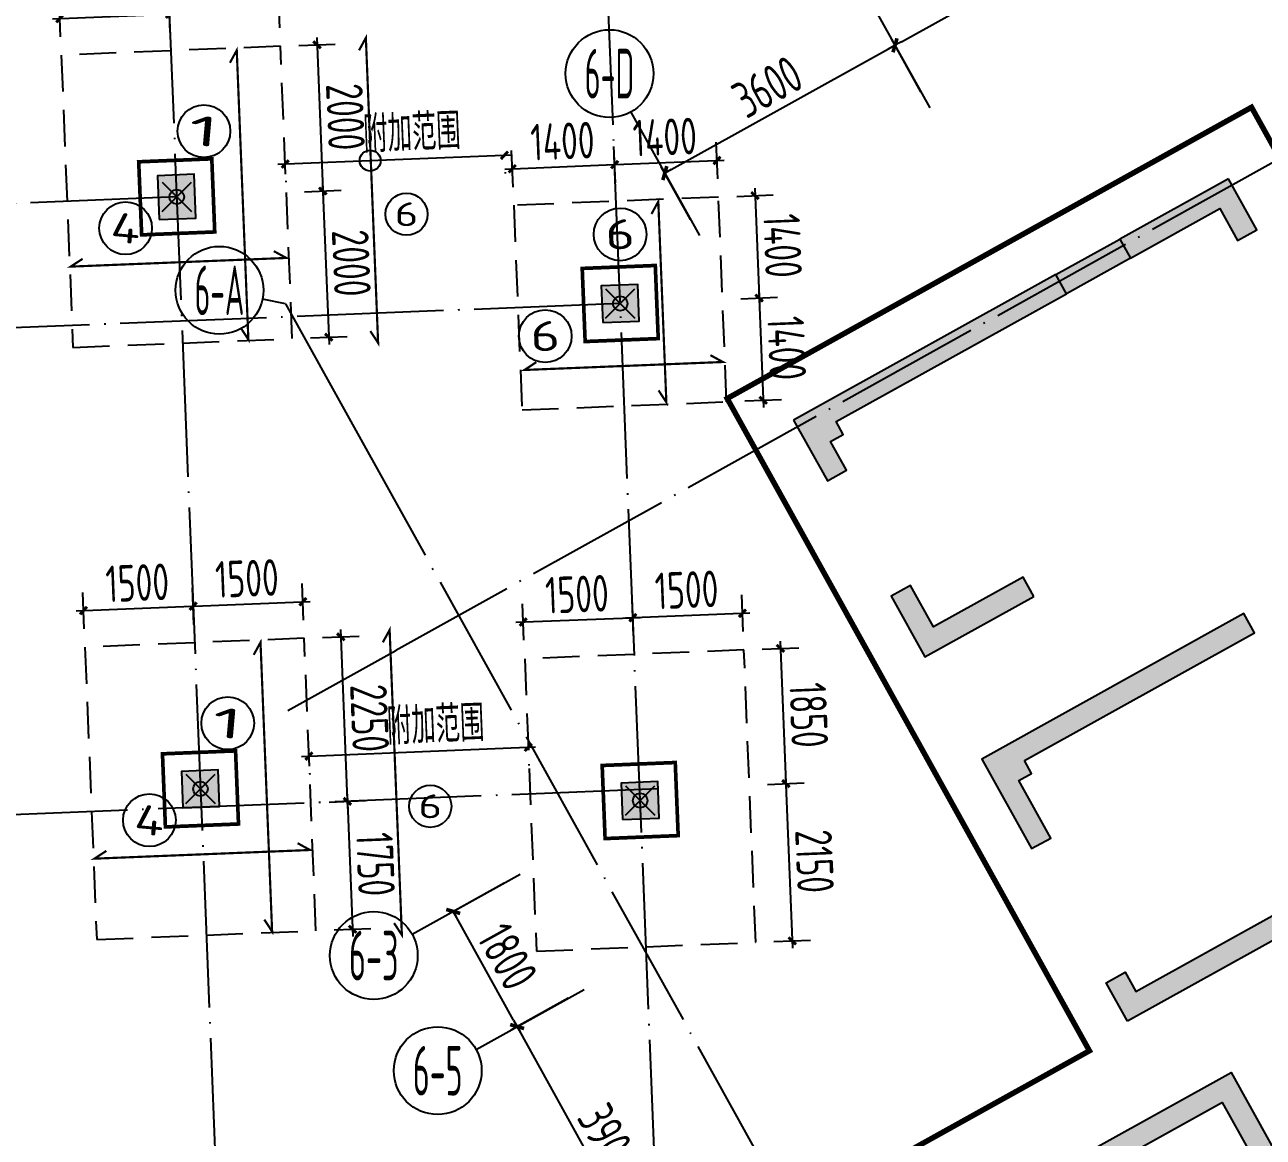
# Model space of a CAD drawing. Extents: x -57409 to 252654, y -8259 to 229119.
# Drawn here: x 39206 to 56137, y 101508 to 116716 of the extents above; entities that cross this region are included whole.
import ezdxf
from ezdxf.enums import TextEntityAlignment as Align

# ---------------------------------------------------------------- set-up
doc = ezdxf.new("R2010")
doc.units = 0
doc.header["$LTSCALE"] = 100
doc.header["$PDMODE"] = 35
doc.header["$PDSIZE"] = 200
doc.linetypes.add('DASHED', pattern=[0.75, 0.5, -0.25])
doc.linetypes.add('DOTE', pattern=[2.42, 2, -0.2, 0.02, -0.2])
doc.layers.get('0').update_dxf_attribs({"linetype": 'CONTINUOUS'})
doc.layers.get('Defpoints').update_dxf_attribs({"linetype": 'CONTINUOUS'})
for name, color, linetype in [('B-TEXT', 3, 'CONTINUOUS'), ('codim', 7, 'CONTINUOUS'), ('COLU', 7, 'CONTINUOUS'), ('CT', 2, 'CONTINUOUS'), ('dote', 253, 'DOTE'), ('h填实-主楼', 254, 'CONTINUOUS'), ('h填实-柱墙', 254, 'CONTINUOUS'), ('wall-主楼', 2, 'CONTINUOUS'), ('Z-AXIS', 3, 'CONTINUOUS'), ('Z-TEXT', 2, 'CONTINUOUS'), ('z柱下板带', 140, 'CONTINUOUS'), ('z柱下板带1', 60, 'CONTINUOUS'), ('板底钢筋', 24, 'CONTINUOUS')]:
    doc.layers.add(name, color=color, linetype=linetype)
doc.layers.add('重心计算', color=7, linetype='CONTINUOUS', plot=False)
doc.styles.add('_TCH_AXIS', font='tssdeng.shx', dxfattribs={"width": 0.7, "bigfont": 'tssdchn.shx'})
doc.styles.add('COMPLEX', font='tssdeng.shx', dxfattribs={"width": 0.7, "bigfont": 'tssdchn.shx'})
doc.styles.add('Jgcad-DIM', font='tssdeng.shx', dxfattribs={"width": 0.7, "bigfont": 'tssdchn.shx'})
doc.styles.add('TSSD_Dimension', font='tssdeng.shx', dxfattribs={"width": 0.7})
doc.dimstyles.new('TSSD_100_100$0', dxfattribs={"dimtxt": 300, "dimasz": 100, "dimexe": 100, "dimexo": 250, "dimgap": 100, "dimtad": 1, "dimdec": 0, "dimzin": 0, "dimdsep": 46, "dimtxsty": 'TSSD_Dimension', "dimblk": '_tsdbk', "dimblk1": '_tsdbk', "dimblk2": '_tsdbk', "dimsah": 1, "dimcen": 0, "dimdle": 100, "dimclrt": 7, "dimadec": 0, "dimazin": 0, "dimtfac": 1, "dimtdec": 0, "dimtix": 1, "dimtmove": 2, "dimatfit": 3, "dimldrblk": '_tsdbk', "dimfxl": 1, "dimtolj": 1, "dimtzin": 0, "dimarcsym": 0})

# ---------------------------------------------------------------- blocks, each defined once
blk = doc.blocks.new('_tsdbk')
blk.add_line((-1, 0), (0, 0))
at = {"const_width": 0.5}
blk.add_lwpolyline([(-0.7, -0.7), (0.7, 0.7)], dxfattribs=at)
blk = doc.blocks.new('*D166')
at = {"layer": 'Defpoints', "color": 0}
for p in [(45979, 105103), (45063, 104595), (46853, 103530)]:
    blk.add_point(p, dxfattribs=at)
at = {"layer": 'Z-AXIS', "color": 0, "lineweight": -2}
for p, q in [((45761, 104982), (44976, 104546)), ((45889, 103109), (45112, 104507)), ((46634, 103408), (45850, 102973))]:
    blk.add_line(p, q, dxfattribs=at)
at = {"layer": 'Z-AXIS', "color": 0, "lineweight": -2, "xscale": 100, "yscale": 100, "zscale": 100}
for p, rotation in [((45063, 104595), 119.0453740306261), ((45937, 103021), 299.0453740306261)]:
    blk.add_blockref('_tsdbk', p, dxfattribs=dict(at, rotation=rotation))
at = {"layer": 'Z-AXIS', "color": 7, "insert": (45806, 103978), "char_height": 500, "attachment_point": 5, "rotation": 299.0454, "style": 'TSSD_Dimension'}
blk.add_mtext('\\A1;1800', dxfattribs=at)
blk = doc.blocks.new('_AXISO')
blk.add_circle((0, 0), 0.5)
at = {"layer": 'B-TEXT', "style": 'COMPLEX', "width": 1.450893}
blk.add_attdef('A', text='', height=0.56, dxfattribs=at).set_placement((0.249375, -0.28), (0.749375, -0.28), align=Align.FIT)
blk = doc.blocks.new('*D167')
at = {"layer": 'Defpoints', "color": 0}
for p in [(46853, 103530), (45937, 103021), (48746, 100120)]:
    blk.add_point(p, dxfattribs=at)
at = {"layer": 'Z-AXIS', "color": 0, "lineweight": -2}
for p, q in [((46634, 103408), (45850, 102973)), ((47782, 99699), (45986, 102934)), ((48528, 99999), (47743, 99563))]:
    blk.add_line(p, q, dxfattribs=at)
at = {"layer": 'Z-AXIS', "color": 0, "lineweight": -2, "xscale": 100, "yscale": 100, "zscale": 100}
for p, rotation in [((45937, 103021), 119.0453740306261), ((47831, 99612), 299.0453740306261)]:
    blk.add_blockref('_tsdbk', p, dxfattribs=dict(at, rotation=rotation))
at = {"layer": 'Z-AXIS', "color": 7, "insert": (47190, 101486), "char_height": 500, "attachment_point": 5, "rotation": 299.0454, "style": 'TSSD_Dimension'}
blk.add_mtext('\\A1;3900', dxfattribs=at)
blk = doc.blocks.new('*D188')
at = {"layer": 'Defpoints', "color": 0}
for p in [(51103, 116435), (51577, 115581), (48430, 113833)]:
    blk.add_point(p, dxfattribs=at)
at = {"layer": 'Z-AXIS', "color": 0, "lineweight": -2}
for p, q in [((51456, 115800), (51054, 116523)), ((48043, 114736), (51015, 116387)), ((48309, 114052), (47907, 114775))]:
    blk.add_line(p, q, dxfattribs=at)
at = {"layer": 'Z-AXIS', "color": 0, "lineweight": -2, "xscale": 100, "yscale": 100, "zscale": 100}
for p, rotation in [((51103, 116435), 29.04537402913808), ((47956, 114688), 209.0453740291381)]:
    blk.add_blockref('_tsdbk', p, dxfattribs=dict(at, rotation=rotation))
at = {"layer": 'Z-AXIS', "color": 7, "insert": (49359, 115868), "char_height": 500, "attachment_point": 5, "rotation": 29.0454, "style": 'TSSD_Dimension'}
blk.add_mtext('\\A1;3600', dxfattribs=at)
blk = doc.blocks.new('*D189')
at = {"layer": 'Defpoints', "color": 0}
for p in [(53726, 117892), (54200, 117038), (51577, 115581)]:
    blk.add_point(p, dxfattribs=at)
at = {"layer": 'Z-AXIS', "color": 0, "lineweight": -2}
for p, q in [((54079, 117256), (53677, 117979)), ((51190, 116484), (53638, 117843)), ((51456, 115800), (51054, 116523))]:
    blk.add_line(p, q, dxfattribs=at)
at = {"layer": 'Z-AXIS', "color": 0, "lineweight": -2, "xscale": 100, "yscale": 100, "zscale": 100}
for p, rotation in [((53726, 117892), 29.04537402913808), ((51103, 116435), 209.0453740291381)]:
    blk.add_blockref('_tsdbk', p, dxfattribs=dict(at, rotation=rotation))
at = {"layer": 'Z-AXIS', "color": 7, "insert": (52244, 117470), "char_height": 500, "attachment_point": 5, "rotation": 29.0454, "style": 'TSSD_Dimension'}
blk.add_mtext('\\A1;3000', dxfattribs=at)
blk = doc.blocks.new('_ArchTick')
at = {"color": 0, "linetype": 'ByBlock', "const_width": 0.4}
blk.add_lwpolyline([(-0.5, -0.5), (0.5, 0.5)], dxfattribs=at)
blk = doc.blocks.new('*D2067')
at = {"layer": 'codim', "color": 7, "lineweight": -2}
for p, q in [((40019, 108458), (39999, 108957)), ((41518, 108518), (41498, 109017))]:
    blk.add_line(p, q, dxfattribs=at)
at = {"layer": 'codim', "color": 0, "lineweight": -2}
blk.add_line((39909, 108704), (41608, 108772), dxfattribs=at)
at = {"layer": 'Defpoints', "color": 0}
for p in [(41508, 108768), (40029, 108208), (41528, 108268)]:
    blk.add_point(p, dxfattribs=at)
at = {"layer": 'codim', "color": 0, "lineweight": -2, "xscale": 100, "yscale": 100, "zscale": 100}
for p, rotation in [((40009, 108708), 182.2987729973735), ((41508, 108768), 2.298772997373516)]:
    blk.add_blockref('_ArchTick', p, dxfattribs=dict(at, rotation=rotation))
at = {"layer": 'codim', "color": 1, "insert": (40744, 109087), "char_height": 500, "attachment_point": 5, "rotation": 2.2988, "style": 'Jgcad-DIM'}
blk.add_mtext('\\A1;1500', dxfattribs=at)
blk = doc.blocks.new('*D2068')
at = {"layer": 'codim', "color": 7, "lineweight": -2}
for p, q in [((43017, 108578), (42996, 109078)), ((41518, 108518), (41498, 109017))]:
    blk.add_line(p, q, dxfattribs=at)
at = {"layer": 'codim', "color": 0, "lineweight": -2}
blk.add_line((41408, 108764), (43106, 108832), dxfattribs=at)
at = {"layer": 'Defpoints', "color": 0}
for p in [(43007, 108828), (41528, 108268), (43027, 108328)]:
    blk.add_point(p, dxfattribs=at)
at = {"layer": 'codim', "color": 0, "lineweight": -2, "xscale": 100, "yscale": 100, "zscale": 100}
for p, rotation in [((43007, 108828), 2.298772997373516), ((41508, 108768), 182.2987729973735)]:
    blk.add_blockref('_ArchTick', p, dxfattribs=dict(at, rotation=rotation))
at = {"layer": 'codim', "color": 1, "insert": (42243, 109147), "char_height": 500, "attachment_point": 5, "rotation": 2.2988, "style": 'Jgcad-DIM'}
blk.add_mtext('\\A1;1500', dxfattribs=at)
blk = doc.blocks.new('*D2069')
at = {"layer": 'codim', "color": 0, "lineweight": -2}
blk.add_line((43522, 108448), (43620, 106000), dxfattribs=at)
at = {"layer": 'codim', "color": 7, "lineweight": -2}
for p, q in [((43276, 108338), (43776, 108358)), ((43367, 106090), (43866, 106110))]:
    blk.add_line(p, q, dxfattribs=at)
at = {"layer": 'Defpoints', "color": 0}
for p in [(43027, 108328), (43117, 106080), (43616, 106100)]:
    blk.add_point(p, dxfattribs=at)
at = {"layer": 'codim', "color": 0, "lineweight": -2, "xscale": 100, "yscale": 100, "zscale": 100}
for p, rotation in [((43526, 108348), 92.29877300033043), ((43616, 106100), 272.2987730003305)]:
    blk.add_blockref('_ArchTick', p, dxfattribs=dict(at, rotation=rotation))
at = {"layer": 'codim', "color": 1, "insert": (43921, 107238), "char_height": 500, "attachment_point": 5, "rotation": 272.2988, "style": 'Jgcad-DIM'}
blk.add_mtext('\\A1;2250', dxfattribs=at)
blk = doc.blocks.new('*D2070')
at = {"layer": 'codim', "color": 0, "lineweight": -2}
blk.add_line((43612, 106200), (43691, 104252), dxfattribs=at)
at = {"layer": 'codim', "color": 7, "lineweight": -2}
for p, q in [((43367, 106090), (43866, 106110)), ((43437, 104342), (43936, 104362))]:
    blk.add_line(p, q, dxfattribs=at)
at = {"layer": 'Defpoints', "color": 0}
for p in [(43117, 106080), (43187, 104331), (43687, 104352)]:
    blk.add_point(p, dxfattribs=at)
at = {"layer": 'codim', "color": 0, "lineweight": -2, "xscale": 100, "yscale": 100, "zscale": 100}
for p, rotation in [((43616, 106100), 92.29877300033043), ((43687, 104352), 272.2987730003305)]:
    blk.add_blockref('_ArchTick', p, dxfattribs=dict(at, rotation=rotation))
at = {"layer": 'codim', "color": 1, "insert": (44001, 105240), "char_height": 500, "attachment_point": 5, "rotation": 272.2988, "style": 'Jgcad-DIM'}
blk.add_mtext('\\A1;1750', dxfattribs=at)
blk = doc.blocks.new('*D2071')
at = {"layer": 'codim', "color": 7, "lineweight": -2}
for p, q in [((39694, 116551), (39674, 117051)), ((41193, 116611), (41173, 117111))]:
    blk.add_line(p, q, dxfattribs=at)
at = {"layer": 'codim', "color": 0, "lineweight": -2}
blk.add_line((39584, 116797), (41283, 116865), dxfattribs=at)
at = {"layer": 'Defpoints', "color": 0}
for p in [(41183, 116861), (41203, 116362), (39704, 116301)]:
    blk.add_point(p, dxfattribs=at)
at = {"layer": 'codim', "color": 0, "lineweight": -2, "xscale": 100, "yscale": 100, "zscale": 100}
for p, rotation in [((39684, 116801), 182.2987729973721), ((41183, 116861), 2.298772997372129)]:
    blk.add_blockref('_ArchTick', p, dxfattribs=dict(at, rotation=rotation))
at = {"layer": 'codim', "color": 1, "insert": (40419, 117181), "char_height": 500, "attachment_point": 5, "rotation": 2.2988, "style": 'Jgcad-DIM'}
blk.add_mtext('\\A1;1500', dxfattribs=at)
blk = doc.blocks.new('*D2072')
at = {"layer": 'codim', "color": 7, "lineweight": -2}
for p, q in [((42692, 116672), (42672, 117171)), ((41193, 116611), (41173, 117111))]:
    blk.add_line(p, q, dxfattribs=at)
at = {"layer": 'codim', "color": 0, "lineweight": -2}
blk.add_line((41083, 116857), (42782, 116925), dxfattribs=at)
at = {"layer": 'Defpoints', "color": 0}
for p in [(42682, 116921), (41203, 116362), (42702, 116422)]:
    blk.add_point(p, dxfattribs=at)
at = {"layer": 'codim', "color": 0, "lineweight": -2, "xscale": 100, "yscale": 100, "zscale": 100}
for p, rotation in [((41183, 116861), 182.2987729973721), ((42682, 116921), 2.298772997372129)]:
    blk.add_blockref('_ArchTick', p, dxfattribs=dict(at, rotation=rotation))
at = {"layer": 'codim', "color": 1, "insert": (41918, 117241), "char_height": 500, "attachment_point": 5, "rotation": 2.2988, "style": 'Jgcad-DIM'}
blk.add_mtext('\\A1;1500', dxfattribs=at)
blk = doc.blocks.new('*D2073')
at = {"layer": 'codim', "color": 0, "lineweight": -2}
blk.add_line((43197, 116542), (43286, 114343), dxfattribs=at)
at = {"layer": 'codim', "color": 7, "lineweight": -2}
for p, q in [((42951, 116432), (43451, 116452)), ((43032, 114433), (43531, 114453))]:
    blk.add_line(p, q, dxfattribs=at)
at = {"layer": 'Defpoints', "color": 0}
for p in [(42702, 116422), (42782, 114423), (43281, 114443)]:
    blk.add_point(p, dxfattribs=at)
at = {"layer": 'codim', "color": 0, "lineweight": -2, "xscale": 100, "yscale": 100, "zscale": 100}
for p, rotation in [((43201, 116442), 92.29877300033043), ((43281, 114443), 272.2987730003305)]:
    blk.add_blockref('_ArchTick', p, dxfattribs=dict(at, rotation=rotation))
at = {"layer": 'codim', "color": 1, "insert": (43591, 115457), "char_height": 500, "attachment_point": 5, "rotation": 272.2988, "style": 'Jgcad-DIM'}
blk.add_mtext('\\A1;2000', dxfattribs=at)
blk = doc.blocks.new('*D2074')
at = {"layer": 'codim', "color": 0, "lineweight": -2}
blk.add_line((43277, 114543), (43366, 112345), dxfattribs=at)
at = {"layer": 'codim', "color": 7, "lineweight": -2}
for p, q in [((43032, 114433), (43531, 114453)), ((43112, 112435), (43612, 112455))]:
    blk.add_line(p, q, dxfattribs=at)
at = {"layer": 'Defpoints', "color": 0}
for p in [(42782, 114423), (43362, 112445), (42862, 112425)]:
    blk.add_point(p, dxfattribs=at)
at = {"layer": 'codim', "color": 0, "lineweight": -2, "xscale": 100, "yscale": 100, "zscale": 100}
for p, rotation in [((43281, 114443), 92.29877300033043), ((43362, 112445), 272.2987730003305)]:
    blk.add_blockref('_ArchTick', p, dxfattribs=dict(at, rotation=rotation))
at = {"layer": 'codim', "color": 1, "insert": (43671, 113458), "char_height": 500, "attachment_point": 5, "rotation": 272.2988, "style": 'Jgcad-DIM'}
blk.add_mtext('\\A1;2000', dxfattribs=at)
blk = doc.blocks.new('*D1842')
at = {"layer": 'codim', "color": 7, "lineweight": -2}
for p, q in [((46030, 108301), (46010, 108801)), ((47529, 108361), (47509, 108861))]:
    blk.add_line(p, q, dxfattribs=at)
at = {"layer": 'codim', "color": 0, "lineweight": -2}
blk.add_line((45920, 108547), (47619, 108615), dxfattribs=at)
at = {"layer": 'Defpoints', "color": 0}
for p in [(47519, 108611), (46040, 108051), (47539, 108112)]:
    blk.add_point(p, dxfattribs=at)
at = {"layer": 'codim', "color": 0, "lineweight": -2, "xscale": 100, "yscale": 100, "zscale": 100}
for p, rotation in [((46020, 108551), 182.2987729971271), ((47519, 108611), 2.298772997127061)]:
    blk.add_blockref('_ArchTick', p, dxfattribs=dict(at, rotation=rotation))
at = {"layer": 'codim', "color": 1, "insert": (46755, 108931), "char_height": 500, "attachment_point": 5, "rotation": 2.2988, "style": 'Jgcad-DIM'}
blk.add_mtext('\\A1;1500', dxfattribs=at)
blk = doc.blocks.new('*D1843')
at = {"layer": 'codim', "color": 7, "lineweight": -2}
for p, q in [((49028, 108422), (49008, 108921)), ((47529, 108361), (47509, 108861))]:
    blk.add_line(p, q, dxfattribs=at)
at = {"layer": 'codim', "color": 0, "lineweight": -2}
blk.add_line((47419, 108607), (49118, 108675), dxfattribs=at)
at = {"layer": 'Defpoints', "color": 0}
for p in [(49018, 108671), (47539, 108112), (49038, 108172)]:
    blk.add_point(p, dxfattribs=at)
at = {"layer": 'codim', "color": 0, "lineweight": -2, "xscale": 100, "yscale": 100, "zscale": 100}
for p, rotation in [((49018, 108671), 2.298772997127061), ((47519, 108611), 182.2987729971271)]:
    blk.add_blockref('_ArchTick', p, dxfattribs=dict(at, rotation=rotation))
at = {"layer": 'codim', "color": 1, "insert": (48254, 108991), "char_height": 500, "attachment_point": 5, "rotation": 2.2988, "style": 'Jgcad-DIM'}
blk.add_mtext('\\A1;1500', dxfattribs=at)
blk = doc.blocks.new('*D1844')
at = {"layer": 'codim', "color": 7, "lineweight": -2}
for p, q in [((49288, 108180), (49787, 108200)), ((49362, 106331), (49861, 106351))]:
    blk.add_line(p, q, dxfattribs=at)
at = {"layer": 'codim', "color": 0, "lineweight": -2}
blk.add_line((49533, 108290), (49616, 106241), dxfattribs=at)
at = {"layer": 'Defpoints', "color": 0}
for p in [(49038, 108170), (49612, 106341), (49112, 106321)]:
    blk.add_point(p, dxfattribs=at)
at = {"layer": 'codim', "color": 0, "lineweight": -2, "xscale": 100, "yscale": 100, "zscale": 100}
for p, rotation in [((49537, 108190), 92.29877300033006), ((49612, 106341), 272.29877300033)]:
    blk.add_blockref('_ArchTick', p, dxfattribs=dict(at, rotation=rotation))
at = {"layer": 'codim', "color": 1, "insert": (49924, 107279), "char_height": 500, "attachment_point": 5, "rotation": 272.2988, "style": 'Jgcad-DIM'}
blk.add_mtext('\\A1;1850', dxfattribs=at)
blk = doc.blocks.new('*D1845')
at = {"layer": 'codim', "color": 7, "lineweight": -2}
for p, q in [((45881, 114498), (45861, 114997)), ((47280, 114554), (47260, 115053))]:
    blk.add_line(p, q, dxfattribs=at)
at = {"layer": 'codim', "color": 0, "lineweight": -2}
blk.add_line((45771, 114744), (47370, 114808), dxfattribs=at)
at = {"layer": 'Defpoints', "color": 0}
for p in [(47270, 114804), (47290, 114304), (45891, 114248)]:
    blk.add_point(p, dxfattribs=at)
at = {"layer": 'codim', "color": 0, "lineweight": -2, "xscale": 100, "yscale": 100, "zscale": 100}
for p, rotation in [((45871, 114748), 182.298772997112), ((47270, 114804), 2.298772997111973)]:
    blk.add_blockref('_ArchTick', p, dxfattribs=dict(at, rotation=rotation))
at = {"layer": 'codim', "color": 1, "insert": (46557, 115125), "char_height": 500, "attachment_point": 5, "rotation": 2.2988, "style": 'Jgcad-DIM'}
blk.add_mtext('\\A1;1400', dxfattribs=at)
blk = doc.blocks.new('*D1846')
at = {"layer": 'codim', "color": 7, "lineweight": -2}
for p, q in [((47280, 114554), (47260, 115053)), ((48679, 114610), (48659, 115110))]:
    blk.add_line(p, q, dxfattribs=at)
at = {"layer": 'codim', "color": 0, "lineweight": -2}
blk.add_line((47170, 114800), (48769, 114864), dxfattribs=at)
at = {"layer": 'Defpoints', "color": 0}
for p in [(48669, 114860), (47290, 114304), (48689, 114360)]:
    blk.add_point(p, dxfattribs=at)
at = {"layer": 'codim', "color": 0, "lineweight": -2, "xscale": 100, "yscale": 100, "zscale": 100}
for p, rotation in [((47270, 114804), 182.298772997112), ((48669, 114860), 2.298772997111973)]:
    blk.add_blockref('_ArchTick', p, dxfattribs=dict(at, rotation=rotation))
at = {"layer": 'codim', "color": 1, "insert": (47956, 115181), "char_height": 500, "attachment_point": 5, "rotation": 2.2988, "style": 'Jgcad-DIM'}
blk.add_mtext('\\A1;1400', dxfattribs=at)
blk = doc.blocks.new('*D1847')
at = {"layer": 'codim', "color": 0, "lineweight": -2}
blk.add_line((49185, 114480), (49249, 112882), dxfattribs=at)
at = {"layer": 'codim', "color": 7, "lineweight": -2}
for p, q in [((48939, 114370), (49439, 114390)), ((48995, 112971), (49495, 112991))]:
    blk.add_line(p, q, dxfattribs=at)
at = {"layer": 'Defpoints', "color": 0}
for p in [(48689, 114360), (48745, 112961), (49245, 112981)]:
    blk.add_point(p, dxfattribs=at)
at = {"layer": 'codim', "color": 0, "lineweight": -2, "xscale": 100, "yscale": 100, "zscale": 100}
for p, rotation in [((49189, 114380), 92.29877300032996), ((49245, 112981), 272.29877300033)]:
    blk.add_blockref('_ArchTick', p, dxfattribs=dict(at, rotation=rotation))
at = {"layer": 'codim', "color": 1, "insert": (49567, 113695), "char_height": 500, "attachment_point": 5, "rotation": 272.2988, "style": 'Jgcad-DIM'}
blk.add_mtext('\\A1;1400', dxfattribs=at)
blk = doc.blocks.new('*D1848')
at = {"layer": 'codim', "color": 7, "lineweight": -2}
for p, q in [((48995, 112971), (49495, 112991)), ((49051, 111573), (49551, 111593))]:
    blk.add_line(p, q, dxfattribs=at)
at = {"layer": 'codim', "color": 0, "lineweight": -2}
blk.add_line((49241, 113081), (49305, 111483), dxfattribs=at)
at = {"layer": 'Defpoints', "color": 0}
for p in [(48745, 112961), (49301, 111583), (48801, 111563)]:
    blk.add_point(p, dxfattribs=at)
at = {"layer": 'codim', "color": 0, "lineweight": -2, "xscale": 100, "yscale": 100, "zscale": 100}
for p, rotation in [((49245, 112981), 92.29877300032996), ((49301, 111583), 272.29877300033)]:
    blk.add_blockref('_ArchTick', p, dxfattribs=dict(at, rotation=rotation))
at = {"layer": 'codim', "color": 1, "insert": (49623, 112296), "char_height": 500, "attachment_point": 5, "rotation": 272.2988, "style": 'Jgcad-DIM'}
blk.add_mtext('\\A1;1400', dxfattribs=at)
blk = doc.blocks.new('*D450')
at = {"layer": 'codim', "color": 7, "lineweight": -2}
for p, q in [((49362, 106331), (49861, 106351)), ((49448, 104183), (49948, 104203))]:
    blk.add_line(p, q, dxfattribs=at)
at = {"layer": 'codim', "color": 0, "lineweight": -2}
blk.add_line((49608, 106441), (49702, 104093), dxfattribs=at)
at = {"layer": 'Defpoints', "color": 0}
for p in [(49112, 106321), (49198, 104173), (49698, 104193)]:
    blk.add_point(p, dxfattribs=at)
at = {"layer": 'codim', "color": 0, "lineweight": -2, "xscale": 100, "yscale": 100, "zscale": 100}
for p, rotation in [((49612, 106341), 92.29877300033006), ((49698, 104193), 272.29877300033)]:
    blk.add_blockref('_ArchTick', p, dxfattribs=dict(at, rotation=rotation))
at = {"layer": 'codim', "color": 1, "insert": (50004, 105281), "char_height": 500, "attachment_point": 5, "rotation": 272.2988, "style": 'Jgcad-DIM'}
blk.add_mtext('\\A1;2150', dxfattribs=at)
blk = doc.blocks.new('*D2869')
at = {"layer": 'codim', "color": 0, "lineweight": -2}
blk.add_line((42666, 114808), (45864, 114936), dxfattribs=at)
at = {"layer": 'codim', "color": 7, "lineweight": -2}
for p, q in [((45773, 114702), (45774, 114683)), ((42776, 114581), (42776, 114562))]:
    blk.add_line(p, q, dxfattribs=at)
at = {"layer": 'Defpoints', "color": 0}
for p in [(42766, 114831), (45763, 114952), (45764, 114932)]:
    blk.add_point(p, dxfattribs=at)
at = {"layer": 'codim', "color": 0, "lineweight": -2, "xscale": 100, "yscale": 100, "zscale": 100}
for p, rotation in [((45764, 114932), 2.300000000153847), ((42766, 114812), 182.3000000001539)]:
    blk.add_blockref('_ArchTick', p, dxfattribs=dict(at, rotation=rotation))
at = {"layer": 'codim', "color": 1, "insert": (44499, 115241), "char_height": 500, "attachment_point": 5, "rotation": 2.3, "style": 'Jgcad-DIM'}
blk.add_mtext('\\A1;附加范围', dxfattribs=at)
blk = doc.blocks.new('*D2870')
at = {"layer": 'codim', "color": 0, "lineweight": -2}
blk.add_line((42991, 106714), (46189, 106843), dxfattribs=at)
at = {"layer": 'codim', "color": 7, "lineweight": -2}
for p, q in [((46098, 106608), (46099, 106589)), ((43100, 106488), (43101, 106469))]:
    blk.add_line(p, q, dxfattribs=at)
at = {"layer": 'Defpoints', "color": 0}
for p in [(46088, 106858), (43090, 106738), (46089, 106839)]:
    blk.add_point(p, dxfattribs=at)
at = {"layer": 'codim', "color": 0, "lineweight": -2, "xscale": 100, "yscale": 100, "zscale": 100}
for p, rotation in [((46089, 106839), 2.300000000154203), ((43091, 106718), 182.3000000001542)]:
    blk.add_blockref('_ArchTick', p, dxfattribs=dict(at, rotation=rotation))
at = {"layer": 'codim', "color": 1, "insert": (44823, 107148), "char_height": 500, "attachment_point": 5, "rotation": 2.3, "style": 'Jgcad-DIM'}
blk.add_mtext('\\A1;附加范围', dxfattribs=at)

msp = doc.modelspace()

# ---------------------------------------------------------------- hatches: boundary and pattern name
at = {"layer": 'h填实-主楼'}
for points in [[(55661.6, 114611.8), (54175.4, 113786.4), (54321.1, 113524.2), (55545, 114203.9), (55787.8, 113766.7), (56050, 113912.4)], [(54175.4, 113786.4), (54321.1, 113524.2), (53446.9, 113038.7), (53301.2, 113300.9)], [(49716.8, 111310.4), (50178.1, 110479.8), (50440.3, 110625.5), (50221.9, 111018.9), (50396.7, 111116), (50299.6, 111290.9), (53446.9, 113038.7), (53301.2, 113300.9)], [(52999.4, 108901.1), (52853.7, 109163.3), (51629.8, 108483.6), (51314.2, 109051.9), (51052, 108906.2), (51513.2, 108075.7)], [(52872.8, 106657.4), (56020, 108405.2), (55874.4, 108667.5), (52290, 106676.9), (52969.7, 105453), (53232, 105598.6), (52795, 106385.5), (52969.9, 106482.6)], [(54280.6, 103092.6), (53989.3, 103617.1), (54251.5, 103762.7), (54397.2, 103500.5), (57457, 105199.7), (58282.4, 103713.5), (58020.1, 103567.9), (57340.4, 104791.8)], [(55581.9, 101985.1), (50773.6, 99314.8), (50870.7, 99140), (50695.9, 99042.9), (50865.8, 98736.9), (50603.5, 98591.2), (50190.8, 99334.3), (55698.5, 102393), (56766.6, 100469.7), (56504.4, 100324)]]:
    msp.add_hatch(color=256, dxfattribs=at).paths.add_polyline_path(points)
at = {"layer": 'h填实-柱墙'}
for points in [[(41045.3, 114053.4), (41544.9, 114073.5), (41520.9, 114673), (41021.3, 114652.9)], [(47106.7, 112645.4), (47606.3, 112665.4), (47586.2, 113165), (47086.6, 113145)], [(41368.2, 106009.9), (41867.8, 106029.9), (41847.8, 106529.5), (41348.2, 106509.5)], [(47379.4, 105850.9), (47879, 105870.9), (47859, 106370.5), (47359.4, 106350.5)]]:
    msp.add_hatch(color=256, dxfattribs=at).paths.add_polyline_path(points)

# ---------------------------------------------------------------- linework, layer by layer
at = {"layer": 'codim'}
msp.add_circle((43928.5, 114858.6), 142.6, dxfattribs=at)
at = {"layer": 'COLU'}
for points in [[(41045.3, 114053.4), (41544.9, 114073.5), (41520.9, 114673), (41021.3, 114652.9)], [(47106.7, 112645.4), (47606.3, 112665.4), (47586.2, 113165), (47086.6, 113145)], [(41368.2, 106009.9), (41867.8, 106029.9), (41847.8, 106529.5), (41348.2, 106509.5)], [(47379.4, 105850.9), (47879, 105870.9), (47859, 106370.5), (47359.4, 106350.5)]]:
    msp.add_lwpolyline(points, close=True, dxfattribs=at)
at = {"layer": 'CT', "const_width": 75, "elevation": 0}
msp.add_lwpolyline([(67884, 76331.4), (62494.9, 86035.4), (57555.5, 83292.3), (54837.1, 88188.2), (55404.9, 88503.6), (51423.8, 95672.3), (50855.9, 95357), (48428.1, 99727.9), (53760.9, 102689.5), (48808.8, 111606.7), (55977.5, 115587.8), (56948.5, 113839.3), (58697, 114810.3), (62823.7, 107379.3), (62653.6, 106141), (63964.4, 103780.5), (66805.7, 105358.4), (68504.9, 102298.6), (66670.1, 101279.7), (68515.1, 97957.4)], dxfattribs=at)
at = {"layer": 'CT', "color": 1, "const_width": 75, "elevation": 0}
msp.add_lwpolyline([(67884.1, 76331.5), (62495, 86035.5), (57555.6, 83292.3), (54982.8, 87926), (55550.6, 88241.4), (51569.5, 95410.1), (51001.6, 95094.7), (48428.1, 99727.9), (53760.9, 102689.5), (48808.7, 111606.7), (55977.4, 115587.8), (56948.4, 113839.4), (58696.9, 114810.4), (62823.7, 107379.4), (62653.5, 106141.1), (63964.4, 103780.6), (66805.7, 105358.5), (68504.9, 102298.7), (66670.1, 101279.7), (68515.1, 97957.5)], dxfattribs=at)
at = {"layer": 'CT', "const_width": 50}
for points in [[(40803.6, 113843.5), (41802.8, 113883.6), (41762.7, 114882.8), (40763.5, 114842.7)], [(46866.9, 112385.6), (47866.1, 112425.7), (47826, 113424.9), (46826.8, 113384.8)], [(41128.5, 105750.1), (42127.7, 105790.2), (42087.5, 106789.4), (41088.3, 106749.3)], [(47139.7, 105591), (48138.9, 105631.2), (48098.8, 106630.3), (47099.6, 106590.2)]]:
    msp.add_lwpolyline(points, close=True, dxfattribs=at)
at = {"layer": 'dote', "ltscale": 10}
for p, q in [((50742.8, 28297.9), (43274.9, 214333)), ((37279.7, 214092.4), (44747.7, 28057.3)), ((60599.5, 117239.6), (44279.8, 108163.3)), ((41283.1, 114363.2), (33841.7, 114064.5)), ((47346.5, 112905.2), (33909.9, 112365.8)), ((43709.2, 111211.8), (64379.1, 73991.8, 0)), ((47863, 106270.6), (34176.6, 105721.2))]:
    msp.add_line(p, q, dxfattribs=at)
at = {"layer": 'wall-主楼'}
for points in [[(55661.6, 114611.8), (54175.4, 113786.4), (54321.1, 113524.2), (55545, 114203.9), (55787.8, 113766.7), (56050, 113912.4)], [(54175.4, 113786.4), (54321.1, 113524.2), (53446.9, 113038.7), (53301.2, 113300.9)], [(52999.4, 108901.1), (52853.7, 109163.3), (51629.8, 108483.6), (51314.2, 109051.9), (51052, 108906.2), (51513.2, 108075.7)], [(55581.9, 101985.1), (50773.6, 99314.8), (50870.7, 99140), (50695.9, 99042.9), (50865.8, 98736.9), (50603.5, 98591.2), (50190.8, 99334.3), (55698.5, 102393), (56766.6, 100469.7), (56504.4, 100324)]]:
    msp.add_lwpolyline(points, close=True, dxfattribs=at)
at = {"layer": 'wall-主楼', "elevation": 0}
for points in [[(49716.8, 111310.4), (50178.1, 110479.8), (50440.3, 110625.5), (50221.9, 111018.9), (50396.7, 111116), (50299.6, 111290.9), (53446.9, 113038.7), (53301.2, 113300.9)], [(52872.8, 106657.4), (56020, 108405.2), (55874.4, 108667.5), (52290, 106676.9), (52969.7, 105453), (53232, 105598.6), (52795, 106385.5), (52969.9, 106482.6)], [(54280.6, 103092.6), (53989.3, 103617.1), (54251.5, 103762.7), (54397.2, 103500.5), (57457, 105199.7), (58282.4, 103713.5), (58020.1, 103567.9), (57340.4, 104791.8)]]:
    msp.add_lwpolyline(points, close=True, dxfattribs=at)
at = {"layer": 'Z-AXIS'}
for p, q in [((50638.9, 117271), (51577.3, 115581.3)), ((47491.7, 115523.2), (48430, 113833.5)), ((42770.8, 112901.5), (42455.4, 112966)), ((42770.8, 112901.5), (43709.2, 111211.8)), ((42802.3, 107342.8), (44279.8, 108163.3)), ((44501.6, 104283), (45979.1, 105103.5)), ((45375.5, 102709.4), (46853, 103529.9))]:
    msp.add_line(p, q, dxfattribs=at)
at = {"layer": 'z柱下板带', "color": 30, "linetype": 'DASHED', "ltscale": 10}
msp.add_lwpolyline([(46003.7, 111450.2), (48801.5, 111562.5), (48689.2, 114360.2), (45891.4, 114247.9)], close=True, dxfattribs=at)
at = {"layer": 'z柱下板带', "linetype": 'DASHED', "ltscale": 10}
msp.add_lwpolyline([(46040.2, 108048.9), (46200.6, 104052.1), (49198.2, 104172.5), (49037.8, 108169.2)], close=True, dxfattribs=at)
at = {"layer": 'z柱下板带1', "linetype": 'DASHED', "ltscale": 10}
for points in [[(42862.1, 112425), (42701.7, 116421.7), (39704.1, 116301.4), (39864.5, 112304.6)], [(43187, 104331.5), (43026.6, 108328.3), (40029, 108207.9), (40189.4, 104211.2)]]:
    msp.add_lwpolyline(points, close=True, dxfattribs=at)
at = {"layer": '板底钢筋', "const_width": 30}
for points in [[(43929.9, 112528.8), (44036.5, 112366.2), (43869, 116537), (43775.8, 116366.4)], [(42155.8, 112576.7), (42262.4, 112414.2), (42103.8, 116366.5), (42010.5, 116195.9)], [(47870.6, 111717.6), (47977.2, 111555.1), (47867, 114299.7), (47773.8, 114129.1)], [(42610.6, 113621.3), (42781.2, 113528.1), (39833.7, 113409.8), (39996.2, 113516.4)], [(46199.5, 112103.4), (46036.9, 111996.8), (48750.1, 112105.7), (48579.6, 112198.9)], [(44254.8, 104435.3), (44361.4, 104272.8), (44193.9, 108443.5), (44100.7, 108272.9)], [(42480.7, 104483.3), (42587.3, 104320.7), (42428.7, 108273), (42335.4, 108102.5)], [(42935.5, 105527.8), (43106.1, 105434.6), (40158.5, 105316.3), (40321.1, 105422.9)]]:
    msp.add_lwpolyline(points, dxfattribs=at)
at = {"layer": '重心计算', "color": 5}
for p in [(41283.1, 114363.2), (41283.1, 114363.2), (47346.5, 112905.2), (47346.5, 112905.2), (41608, 106269.7), (41608, 106269.7), (47619.2, 106110.7), (47619.2, 106110.7)]:
    msp.add_point(p, dxfattribs=at)

# ---------------------------------------------------------------- block references
at = {"layer": 'Z-AXIS'}
ref = msp.add_blockref('_AXISO', (47200.4, 116047.7), dxfattribs=dict(at, xscale=1199.999999999998, yscale=1200, zscale=1200, rotation=359.9996457873846))
ref.add_attrib('A', '6-D', dxfattribs={"color": 7, "height": 678.82, "rotation": 359.99965, "style": '_TCH_AXIS', "width": 0.433333}).set_placement((46860.9, 115708.3), (47539.8, 115708.3), align=Align.FIT)
ref = msp.add_blockref('_AXISO', (41867.5, 113086.2), dxfattribs=dict(at, xscale=1199.999999999998, yscale=1200, zscale=1200, rotation=359.9996457873846))
ref.add_attrib('A', '6-A', dxfattribs={"color": 7, "height": 678.82, "rotation": 359.99965, "style": '_TCH_AXIS', "width": 0.419355}).set_placement((41528.1, 112746.8), (42206.9, 112746.8), align=Align.FIT)
ref = msp.add_blockref('_AXISO', (43977.1, 103991.7), dxfattribs=dict(at, xscale=1199.999999999998, yscale=1200, zscale=1200, rotation=359.9996457873818))
ref.add_attrib('A', '6-3', dxfattribs={"color": 7, "height": 678.82, "rotation": 359.99965, "style": '_TCH_AXIS', "width": 0.433333}).set_placement((43637.7, 103652.3), (44316.5, 103652.3), align=Align.FIT)
ref = msp.add_blockref('_AXISO', (44851, 102418.1), dxfattribs=dict(at, xscale=1199.999999999998, yscale=1200, zscale=1200, rotation=359.9996457873818))
ref.add_attrib('A', '6-5', dxfattribs={"color": 7, "height": 678.82, "rotation": 359.99965, "style": '_TCH_AXIS', "width": 0.433333}).set_placement((44511.6, 102078.7), (45190.4, 102078.6), align=Align.FIT)
at = {"layer": 'Z-TEXT'}
ref = msp.add_blockref('_AXISO', (41655.4, 115260.9), dxfattribs=dict(at, xscale=720.0000000000095, yscale=720, zscale=720, rotation=354.9312915747616))
ref.add_attrib('A', '1', dxfattribs={"layer": 'Z-AXIS', "color": 7, "height": 407.3, "rotation": 354.93129, "style": '_TCH_AXIS', "width": 2.888889}).set_placement((41434.5, 115076), (41840.2, 115040), align=Align.FIT)
ref = msp.add_blockref('_AXISO', (40584.7, 113934.7), dxfattribs=dict(at, xscale=720.0000000000095, yscale=720, zscale=720, rotation=354.9312915747616))
ref.add_attrib('A', '4', dxfattribs={"layer": 'Z-AXIS', "color": 7, "height": 407.3, "rotation": 354.93129, "style": '_TCH_AXIS', "width": 1.733333}).set_placement((40363.8, 113749.9), (40769.5, 113713.9), align=Align.FIT)
ref = msp.add_blockref('_AXISO', (44424.6, 114125.6), dxfattribs=dict(at, xscale=576.0000000000059, yscale=576, zscale=576, rotation=359.9996457873814))
ref.add_attrib('A', '6', dxfattribs={"layer": 'Z-AXIS', "color": 7, "height": 325.8, "rotation": 359.99965, "style": '_TCH_AXIS', "width": 2}).set_placement((44261.7, 113962.7), (44587.6, 113962.7), align=Align.FIT)
ref = msp.add_blockref('_AXISO', (47344.8, 113850.9), dxfattribs=dict(at, xscale=720.0000000000073, yscale=720, zscale=720, rotation=2.298418784434281))
ref.add_attrib('A', '6', dxfattribs={"layer": 'Z-AXIS', "color": 7, "height": 407.3, "rotation": 2.29842, "style": '_TCH_AXIS', "width": 2}).set_placement((47149.5, 113639.2), (47556.4, 113655.6), align=Align.FIT)
ref = msp.add_blockref('_AXISO', (46321.3, 112458.9), dxfattribs=dict(at, xscale=720.0000000000073, yscale=720, zscale=720, rotation=2.298418784434281))
ref.add_attrib('A', '6', dxfattribs={"layer": 'Z-AXIS', "color": 7, "height": 407.3, "rotation": 2.29842, "style": '_TCH_AXIS', "width": 2}).set_placement((46126, 112247.2), (46533, 112263.6), align=Align.FIT)
ref = msp.add_blockref('_AXISO', (41980.3, 107167.4), dxfattribs=dict(at, xscale=720.0000000000095, yscale=720, zscale=720, rotation=354.9312915747616))
ref.add_attrib('A', '1', dxfattribs={"layer": 'Z-AXIS', "color": 7, "height": 407.3, "rotation": 354.93129, "style": '_TCH_AXIS', "width": 2.888889}).set_placement((41759.4, 106982.5), (42165.1, 106946.5), align=Align.FIT)
ref = msp.add_blockref('_AXISO', (40909.6, 105841.3), dxfattribs=dict(at, xscale=720.0000000000095, yscale=720, zscale=720, rotation=354.9312915747616))
ref.add_attrib('A', '4', dxfattribs={"layer": 'Z-AXIS', "color": 7, "height": 407.3, "rotation": 354.93129, "style": '_TCH_AXIS', "width": 1.733333}).set_placement((40688.7, 105656.4), (41094.4, 105620.4), align=Align.FIT)
ref = msp.add_blockref('_AXISO', (44749.5, 106032.1), dxfattribs=dict(at, xscale=576.0000000000059, yscale=576, zscale=576, rotation=359.9996457873814))
ref.add_attrib('A', '6', dxfattribs={"layer": 'Z-AXIS', "color": 7, "height": 325.8, "rotation": 359.99965, "style": '_TCH_AXIS', "width": 2}).set_placement((44586.6, 105869.2), (44912.5, 105869.2), align=Align.FIT)

# ---------------------------------------------------------------- dimensions: what is measured, and where the dimension line sits
at = {"layer": 'codim'}
for base, p1, p2, angle, picture, middle in [((41182.8, 116861.2), (39704.1, 116301.4), (41202.9, 116361.6), 2.29877, '*D2071', (40419.4, 117180.8)), ((42681.6, 116921.3), (41202.9, 116361.6), (42701.7, 116421.7), 2.29877, '*D2072', (41918.2, 117241)), ((43281.5, 114443.4), (42701.7, 116421.7), (42781.9, 114423.4), 272.29877, '*D2073', (43591.1, 115456.6)), ((47270.3, 114803.7), (45891.4, 114247.9), (47290.3, 114304.1), 2.29877, '*D1845', (46556.8, 115125.3)), ((48669.1, 114859.8), (47290.3, 114304.1), (48689.2, 114360.2), 2.29877, '*D1846', (47955.7, 115181.5)), ((43361.7, 112445), (42781.9, 114423.4), (42862.1, 112425), 272.29877, '*D2074', (43671.3, 113458.3)), ((49244.9, 112981.4), (48689.2, 114360.2), (48745.3, 112961.4), 272.29877, '*D1847', (49566.6, 113694.9)), ((49301.1, 111582.6), (48745.3, 112961.4), (48801.5, 111562.5), 272.29877, '*D1848', (49622.7, 112296)), ((41507.7, 108767.7), (40029, 108207.9), (41527.8, 108268.1), 2.29877, '*D2067', (40744.3, 109087.3)), ((43006.5, 108827.9), (41527.8, 108268.1), (43026.6, 108328.3), 2.29877, '*D2068', (42243.1, 109147.5)), ((47518.8, 108611.1), (46040.1, 108051.4), (47538.9, 108111.6), 2.29877, '*D1842', (46755.4, 108930.8)), ((49017.6, 108671.3), (47538.9, 108111.6), (49037.7, 108171.7), 2.29877, '*D1843', (48254.2, 108991)), ((43616.4, 106100.1), (43026.6, 108328.3), (43116.8, 106080.1), 272.29877, '*D2069', (43921, 107238.3)), ((49611.6, 106340.8), (49037.8, 108169.7), (49112, 106320.7), 272.29877, '*D1844', (49924.2, 107279.3)), ((49697.8, 104193), (49112, 106320.7), (49198.2, 104172.9), 272.29877, '*D450', (50004.4, 105280.9)), ((43686.6, 104351.5), (43116.8, 106080.1), (43187, 104331.5), 272.29877, '*D2070', (44001.2, 105239.9))]:
    dim = msp.add_linear_dim(base=base, p1=p1, p2=p2, angle=angle, dimstyle='TSSD_100_100$0', override={"dimtxt": 500, "dimexe": 250, "dimtxsty": 'Jgcad-DIM', "dimblk": 'ArchTick', "dimblk1": 'ArchTick', "dimblk2": 'ArchTick', "dimclre": 7, "dimclrt": 1, "dimadec": 3}, dxfattribs=at)
    dim.commit()
    dim.dimension.update_dxf_attribs({"geometry": picture, "text_midpoint": middle})
for base, p1, p2, picture, middle in [((45763.9, 114932.3), (42765.5, 114831.2), (45763.1, 114951.5), '*D2869', (44498.5, 115241)), ((46088.8, 106838.8), (43090.4, 106737.7), (46088, 106858.1), '*D2870', (44823.4, 107147.5))]:
    dim = msp.add_linear_dim(base=base, p1=p1, p2=p2, angle=182.3, text='附加范围', dimstyle='TSSD_100_100$0', override={"dimtxt": 500, "dimexe": 250, "dimtxsty": 'Jgcad-DIM', "dimblk": 'ArchTick', "dimblk1": 'ArchTick', "dimblk2": 'ArchTick', "dimclre": 7, "dimclrt": 1, "dimadec": 3}, dxfattribs=at)
    dim.commit()
    dim.dimension.update_dxf_attribs({"geometry": picture, "text_midpoint": middle, "dimtype": 160})
at = {"layer": 'Z-AXIS'}
for base, p1, p2, angle, picture, middle in [((53725.6, 117892), (51577.3, 115581.3), (54200, 117037.8), 29.04537, '*D189', (52244.3, 117469.7)), ((51102.9, 116435.5), (48430, 113833.5), (51577.3, 115581.3), 29.04537, '*D188', (49359.4, 115867.6)), ((45063.2, 104594.9), (46853, 103529.9), (45979.1, 105103.5), 119.04537, '*D166', (45806.1, 103978)), ((45937.1, 103021.2), (48746.4, 100120.3), (46853, 103529.9), 119.04537, '*D167', (47189.8, 101486.4))]:
    dim = msp.add_linear_dim(base=base, p1=p1, p2=p2, angle=angle, dimstyle='TSSD_100_100$0', override={"dimtxt": 500}, dxfattribs=at)
    dim.commit()
    dim.dimension.update_dxf_attribs({"geometry": picture, "text_midpoint": middle})

doc.saveas('drawing.dxf')
